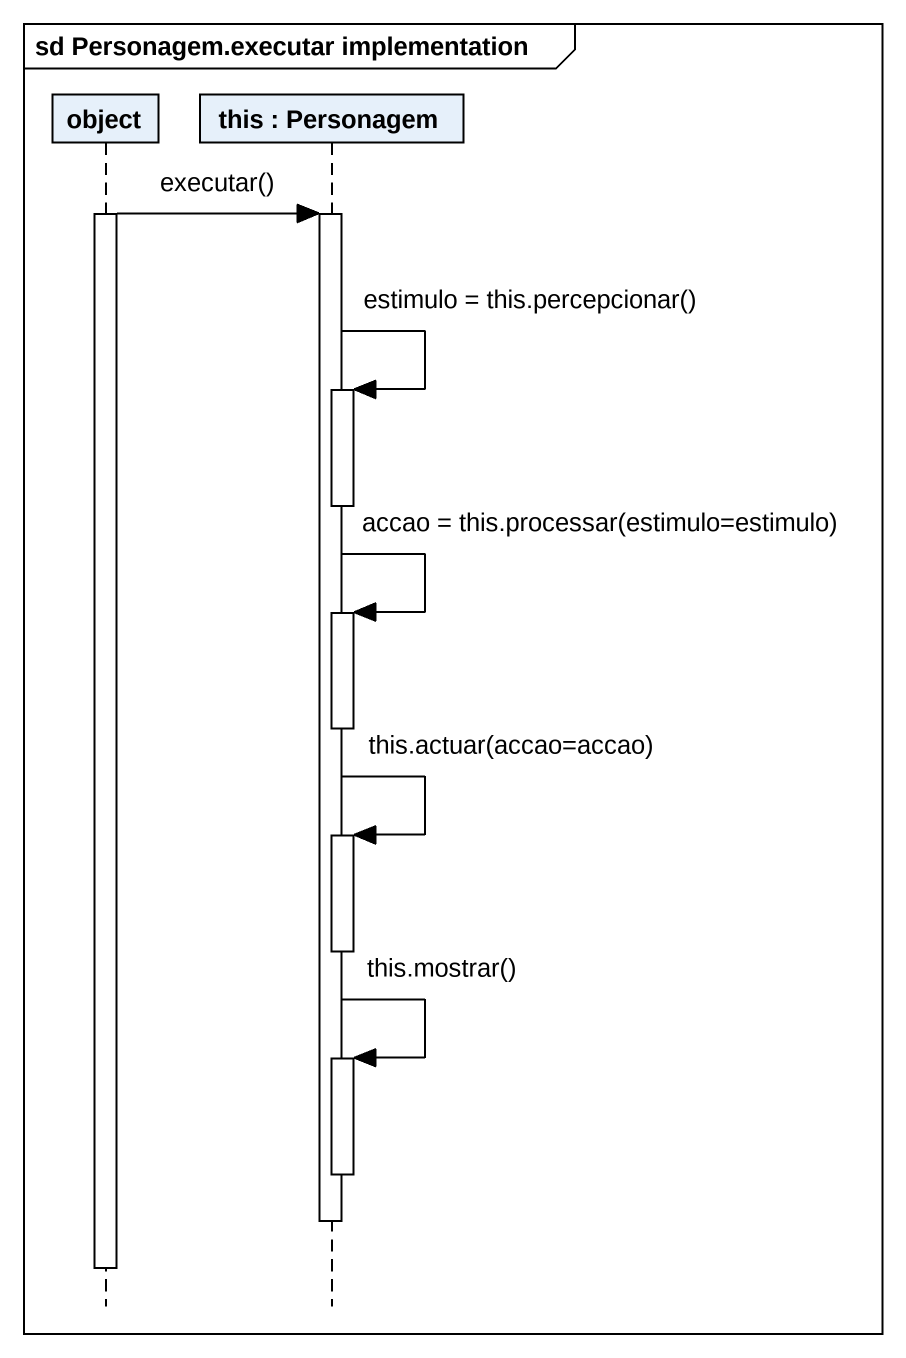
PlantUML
@startuml
mainframe sd Personagem.executar implementation
hide footbox
participant "object" as object_
participant "this : Personagem" as this

activate object_
object_ -> this : executar()
activate this
this -> this : estimulo = this.percepcionar()
activate this
deactivate this
this -> this : accao = this.processar(estimulo=estimulo)
activate this
deactivate this
this -> this : this.actuar(accao=accao)
activate this
deactivate this
this -> this : this.mostrar()
activate this
deactivate this
deactivate this
deactivate object_
@enduml
